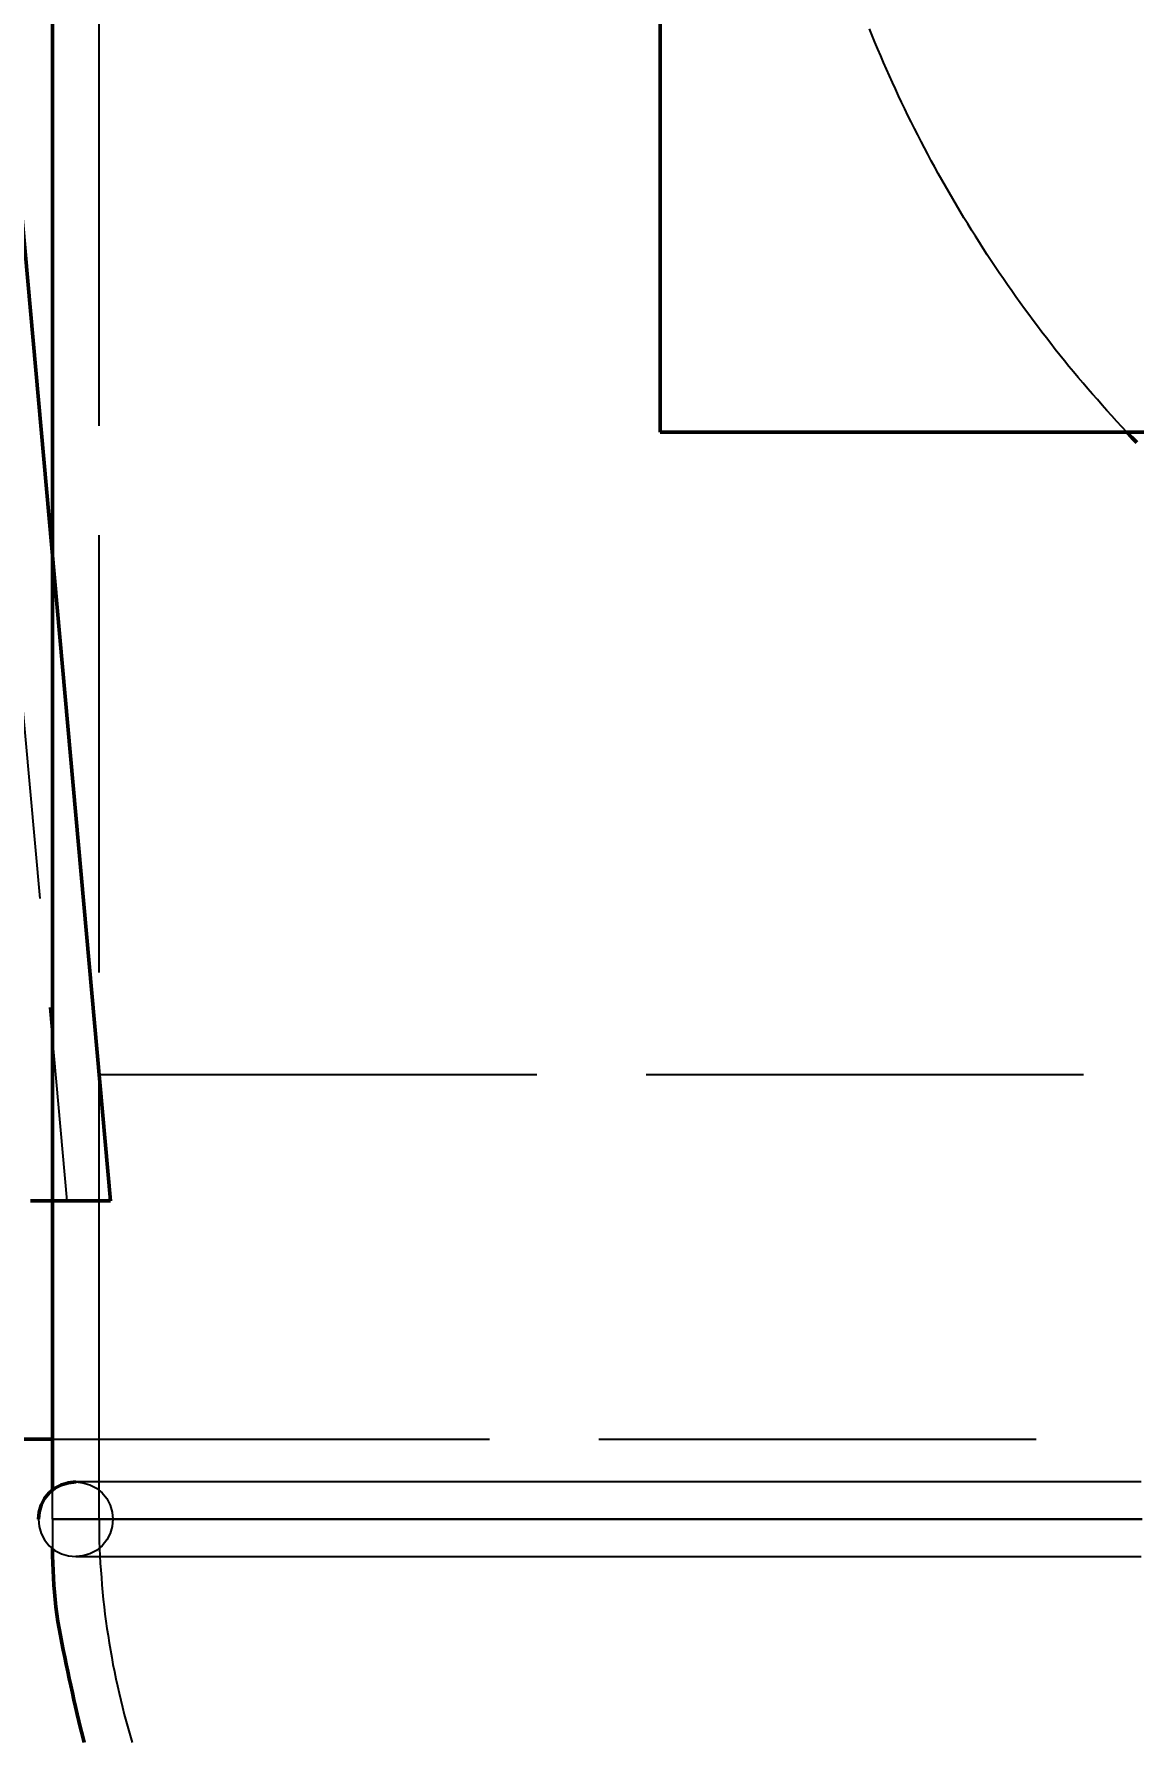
# Model space of a CAD drawing. Header units: millimetres. Extents: x 0 to 420, y 0 to 297.
# Drawn here: x 72.8 to 80.35, y 164.69 to 176.39 of the extents above; entities that cross this region are included whole.
import ezdxf

# ---------------------------------------------------------------- set-up
doc = ezdxf.new("R2010")
doc.units = ezdxf.units.MM
doc.linetypes.add('ISO02-TRAZOS', pattern=[3.75, 3, -0.75])
for name, color, linetype, lineweight in [('01-VISIBLE', 7, 'CONTINUOUS', 50), ('02-OCULTA', 4, 'ISO02-TRAZOS', 25), ('04-COTA', 3, 'CONTINUOUS', 25)]:
    doc.layers.add(name, color=color, linetype=linetype, lineweight=lineweight)
doc.styles.add('ISO3098', font='isocpeur.ttf')
doc.dimstyles.new('FLAMA-ISO', dxfattribs={"dimtxt": 3.5, "dimasz": 3, "dimexe": 2, "dimexo": 1, "dimgap": 1, "dimtad": 1, "dimdec": 1, "dimtxsty": 'ISO3098', "dimcen": 2.5, "dimclrd": 3, "dimclre": 3, "dimclrt": 3, "dimazin": 3, "dimtfac": 1, "dimtmove": 0, "dimatfit": 3, "dimlwd": 25, "dimlwe": 25})

msp = doc.modelspace()

# ---------------------------------------------------------------- linework, layer by layer
at = {"layer": '01-VISIBLE'}
for p, q in [((77.096, 173.657), (77.096, 176.657)), ((72.592, 176.525), (73.325, 168.385)), ((72.925, 166.4), (72.925, 176.525)), ((77.096, 173.657), (96.404, 173.657)), ((70.5, 166.75), (72.925, 166.75))]:
    msp.add_line(p, q, dxfattribs=at)
for points in [[(80.366, 173.585), (80.332, 173.621), (80.297, 173.657)], [(73.325, 168.385), (73.275, 168.385), (73.225, 168.385), (73.175, 168.385), (73.125, 168.385), (73.075, 168.385), (73.025, 168.385), (72.975, 168.385), (72.925, 168.385), (72.875, 168.385), (72.825, 168.385), (72.775, 168.385)], [(73.085, 166.456), (73.035, 166.451), (72.987, 166.437), (72.943, 166.413), (72.904, 166.381), (72.872, 166.342), (72.848, 166.298), (72.834, 166.25), (72.829, 166.2)], [(72.927, 165.999), (72.927, 165.949), (72.929, 165.899), (72.93, 165.849), (72.932, 165.799), (72.935, 165.749), (72.939, 165.699), (72.944, 165.649), (72.949, 165.6), (72.956, 165.55), (72.963, 165.5), (72.972, 165.451), (72.981, 165.402), (72.99, 165.353), (73, 165.304), (73.01, 165.255), (73.02, 165.206), (73.03, 165.157), (73.041, 165.108), (73.051, 165.059), (73.062, 165.01), (73.073, 164.961), (73.084, 164.913), (73.095, 164.864), (73.107, 164.815), (73.119, 164.767), (73.131, 164.718), (73.144, 164.67)]]:
    msp.add_lwpolyline(points, dxfattribs=at)
at = {"layer": '02-OCULTA'}
for p, q in [((73.245, 166.2), (73.245, 206.8)), ((71.225, 188.385), (73.025, 168.385)), ((77.096, 173.657), (77.096, 176.657)), ((77.096, 173.657), (85.75, 173.657)), ((69.5, 169.25), (100.575, 169.25)), ((72.925, 166.75), (100.575, 166.75)), ((72.925, 166.2), (72.925, 166.4))]:
    msp.add_line(p, q, dxfattribs=at)
for points in [[(80.297, 173.657), (80.263, 173.694), (80.229, 173.731), (80.195, 173.768), (80.162, 173.805), (80.129, 173.842), (80.096, 173.88), (80.063, 173.917), (80.03, 173.955), (79.998, 173.993), (79.965, 174.031), (79.933, 174.07), (79.901, 174.108), (79.87, 174.147), (79.839, 174.186), (79.807, 174.225), (79.776, 174.265), (79.746, 174.304), (79.715, 174.344), (79.685, 174.384), (79.655, 174.424), (79.625, 174.464), (79.596, 174.504), (79.566, 174.545), (79.537, 174.585), (79.508, 174.626), (79.48, 174.667), (79.451, 174.708), (79.423, 174.749), (79.395, 174.791), (79.367, 174.833), (79.34, 174.874), (79.313, 174.916), (79.286, 174.958), (79.259, 175.001), (79.232, 175.043), (79.206, 175.086), (79.18, 175.128), (79.154, 175.171), (79.129, 175.214), (79.103, 175.257), (79.078, 175.3), (79.053, 175.344), (79.029, 175.387), (79.004, 175.431), (78.98, 175.475), (78.956, 175.519), (78.933, 175.563), (78.909, 175.607), (78.886, 175.651), (78.863, 175.696), (78.841, 175.741), (78.818, 175.785), (78.796, 175.83), (78.775, 175.875), (78.753, 175.92), (78.732, 175.965), (78.711, 176.011), (78.69, 176.056), (78.669, 176.102), (78.649, 176.148), (78.629, 176.193), (78.609, 176.239), (78.589, 176.285), (78.57, 176.332), (78.551, 176.378), (78.532, 176.424)], [(72.775, 168.385), (72.825, 168.385), (72.875, 168.385), (72.925, 168.385), (72.975, 168.385), (73.025, 168.385), (73.075, 168.385), (73.125, 168.385), (73.175, 168.385), (73.225, 168.385), (73.275, 168.385), (73.325, 168.385)], [(72.775, 168.385), (72.825, 168.385), (72.875, 168.385), (72.925, 168.385), (72.975, 168.385), (73.025, 168.385)], [(73.025, 168.385), (72.975, 168.385), (72.925, 168.385), (72.875, 168.385), (72.825, 168.385), (72.775, 168.385)], [(80.396, 166.456), (80.327, 166.456), (80.259, 166.456), (80.191, 166.456), (80.122, 166.456), (80.054, 166.456), (79.986, 166.456), (79.917, 166.456), (79.849, 166.456), (79.781, 166.456), (79.713, 166.456), (79.644, 166.456), (79.576, 166.456), (79.508, 166.456), (79.439, 166.456), (79.371, 166.456), (79.303, 166.456), (79.234, 166.456), (79.166, 166.456), (79.098, 166.456), (79.029, 166.456), (78.961, 166.456), (78.893, 166.456), (78.824, 166.456), (78.756, 166.456), (78.688, 166.456), (78.619, 166.456), (78.551, 166.456), (78.483, 166.456), (78.414, 166.456), (78.346, 166.456), (78.278, 166.456), (78.209, 166.456), (78.141, 166.456), (78.073, 166.456), (78.004, 166.456), (77.936, 166.456), (77.868, 166.456), (77.799, 166.456), (77.731, 166.456), (77.663, 166.456), (77.594, 166.456), (77.526, 166.456), (77.458, 166.456), (77.389, 166.456), (77.321, 166.456), (77.253, 166.456), (77.184, 166.456), (77.116, 166.456), (77.048, 166.456), (76.98, 166.456), (76.911, 166.456), (76.843, 166.456), (76.775, 166.456), (76.706, 166.456), (76.638, 166.456), (76.57, 166.456), (76.501, 166.456), (76.433, 166.456), (76.365, 166.456), (76.296, 166.456), (76.228, 166.456), (76.16, 166.456), (76.091, 166.456), (76.023, 166.456), (75.955, 166.456), (75.886, 166.456), (75.818, 166.456), (75.75, 166.456), (75.681, 166.456), (75.613, 166.456), (75.545, 166.456), (75.476, 166.456), (75.408, 166.456), (75.34, 166.456), (75.271, 166.456), (75.203, 166.456), (75.135, 166.456), (75.066, 166.456), (74.998, 166.456), (74.93, 166.456), (74.861, 166.456), (74.793, 166.456), (74.725, 166.456), (74.656, 166.456), (74.588, 166.456), (74.52, 166.456), (74.451, 166.456), (74.383, 166.456), (74.315, 166.456), (74.247, 166.456), (74.178, 166.456), (74.11, 166.456), (74.042, 166.456), (73.973, 166.456), (73.905, 166.456), (73.837, 166.456), (73.768, 166.456), (73.7, 166.456), (73.632, 166.456), (73.563, 166.456), (73.495, 166.456), (73.427, 166.456), (73.358, 166.456), (73.29, 166.456), (73.222, 166.456), (73.153, 166.456), (73.085, 166.456)], [(80.396, 166.456), (80.327, 166.456), (80.259, 166.456), (80.191, 166.456), (80.122, 166.456), (80.054, 166.456), (79.986, 166.456), (79.917, 166.456), (79.849, 166.456), (79.781, 166.456), (79.713, 166.456), (79.644, 166.456), (79.576, 166.456), (79.508, 166.456), (79.439, 166.456), (79.371, 166.456), (79.303, 166.456), (79.234, 166.456), (79.166, 166.456), (79.098, 166.456), (79.029, 166.456), (78.961, 166.456), (78.893, 166.456), (78.824, 166.456), (78.756, 166.456), (78.688, 166.456), (78.619, 166.456), (78.551, 166.456), (78.483, 166.456), (78.414, 166.456), (78.346, 166.456), (78.278, 166.456), (78.209, 166.456), (78.141, 166.456), (78.073, 166.456), (78.004, 166.456), (77.936, 166.456), (77.868, 166.456), (77.799, 166.456), (77.731, 166.456), (77.663, 166.456), (77.594, 166.456), (77.526, 166.456), (77.458, 166.456), (77.389, 166.456), (77.321, 166.456), (77.253, 166.456), (77.184, 166.456), (77.116, 166.456), (77.048, 166.456), (76.98, 166.456), (76.911, 166.456), (76.843, 166.456), (76.775, 166.456), (76.706, 166.456), (76.638, 166.456), (76.57, 166.456), (76.501, 166.456), (76.433, 166.456), (76.365, 166.456), (76.296, 166.456), (76.228, 166.456), (76.16, 166.456), (76.091, 166.456), (76.023, 166.456), (75.955, 166.456), (75.886, 166.456), (75.818, 166.456), (75.75, 166.456), (75.681, 166.456), (75.613, 166.456), (75.545, 166.456), (75.476, 166.456), (75.408, 166.456), (75.34, 166.456), (75.271, 166.456), (75.203, 166.456), (75.135, 166.456), (75.066, 166.456), (74.998, 166.456), (74.93, 166.456), (74.861, 166.456), (74.793, 166.456), (74.725, 166.456), (74.656, 166.456), (74.588, 166.456), (74.52, 166.456), (74.451, 166.456), (74.383, 166.456), (74.315, 166.456), (74.247, 166.456), (74.178, 166.456), (74.11, 166.456), (74.042, 166.456), (73.973, 166.456), (73.905, 166.456), (73.837, 166.456), (73.768, 166.456), (73.7, 166.456), (73.632, 166.456), (73.563, 166.456), (73.495, 166.456), (73.427, 166.456), (73.358, 166.456), (73.29, 166.456), (73.222, 166.456), (73.153, 166.456), (73.085, 166.456)], [(73.085, 166.456), (73.135, 166.451), (73.183, 166.437), (73.227, 166.413), (73.266, 166.381), (73.298, 166.342), (73.322, 166.298), (73.336, 166.25), (73.341, 166.2), (73.336, 166.15), (73.322, 166.102), (73.298, 166.058), (73.266, 166.019), (73.227, 165.987), (73.183, 165.963), (73.135, 165.949), (73.085, 165.944)], [(72.829, 166.2), (72.834, 166.15), (72.848, 166.102), (72.872, 166.058), (72.904, 166.019), (72.943, 165.987), (72.987, 165.963), (73.035, 165.949), (73.085, 165.944)], [(80.39, 166.2), (80.321, 166.2), (80.252, 166.2), (80.183, 166.2), (80.114, 166.2), (80.045, 166.2), (79.976, 166.2), (79.907, 166.2), (79.837, 166.2), (79.768, 166.2), (79.699, 166.2), (79.63, 166.2), (79.561, 166.2), (79.492, 166.2), (79.423, 166.2), (79.354, 166.2), (79.284, 166.2), (79.215, 166.2), (79.146, 166.2), (79.077, 166.2), (79.008, 166.2), (78.939, 166.2), (78.87, 166.2), (78.801, 166.2), (78.731, 166.2), (78.662, 166.2), (78.593, 166.2), (78.524, 166.2), (78.455, 166.2), (78.386, 166.2), (78.317, 166.2), (78.248, 166.2), (78.178, 166.2), (78.109, 166.2), (78.04, 166.2), (77.971, 166.2), (77.902, 166.2), (77.833, 166.2), (77.764, 166.2), (77.695, 166.2), (77.625, 166.2), (77.556, 166.2), (77.487, 166.2), (77.418, 166.2), (77.349, 166.2), (77.28, 166.2), (77.211, 166.2), (77.142, 166.2), (77.072, 166.2), (77.003, 166.2), (76.934, 166.2), (76.865, 166.2), (76.796, 166.2), (76.727, 166.2), (76.658, 166.2), (76.589, 166.2), (76.519, 166.2), (76.45, 166.2), (76.381, 166.2), (76.312, 166.2), (76.243, 166.2), (76.174, 166.2), (76.105, 166.2), (76.036, 166.2), (75.966, 166.2), (75.897, 166.2), (75.828, 166.2), (75.759, 166.2), (75.69, 166.2), (75.621, 166.2), (75.552, 166.2), (75.483, 166.2), (75.413, 166.2), (75.344, 166.2), (75.275, 166.2), (75.206, 166.2), (75.137, 166.2), (75.068, 166.2), (74.999, 166.2), (74.93, 166.2), (74.86, 166.2), (74.791, 166.2), (74.722, 166.2), (74.653, 166.2), (74.584, 166.2), (74.515, 166.2), (74.446, 166.2), (74.377, 166.2), (74.307, 166.2), (74.238, 166.2), (74.169, 166.2), (74.1, 166.2), (74.031, 166.2), (73.962, 166.2), (73.893, 166.2), (73.824, 166.2), (73.754, 166.2), (73.685, 166.2), (73.616, 166.2), (73.547, 166.2), (73.478, 166.2), (73.409, 166.2), (73.34, 166.2), (73.271, 166.2), (73.201, 166.2), (73.132, 166.2), (73.063, 166.2), (72.994, 166.2), (72.925, 166.2)], [(72.925, 166.2), (72.994, 166.2), (73.063, 166.2), (73.132, 166.2), (73.201, 166.2), (73.271, 166.2), (73.34, 166.2), (73.409, 166.2), (73.478, 166.2), (73.547, 166.2), (73.616, 166.2), (73.685, 166.2), (73.754, 166.2), (73.824, 166.2), (73.893, 166.2), (73.962, 166.2), (74.031, 166.2), (74.1, 166.2), (74.169, 166.2), (74.238, 166.2), (74.307, 166.2), (74.377, 166.2), (74.446, 166.2), (74.515, 166.2), (74.584, 166.2), (74.653, 166.2), (74.722, 166.2), (74.791, 166.2), (74.86, 166.2), (74.93, 166.2), (74.999, 166.2), (75.068, 166.2), (75.137, 166.2), (75.206, 166.2), (75.275, 166.2), (75.344, 166.2), (75.413, 166.2), (75.483, 166.2), (75.552, 166.2), (75.621, 166.2), (75.69, 166.2), (75.759, 166.2), (75.828, 166.2), (75.897, 166.2), (75.966, 166.2), (76.036, 166.2), (76.105, 166.2), (76.174, 166.2), (76.243, 166.2), (76.312, 166.2), (76.381, 166.2), (76.45, 166.2), (76.519, 166.2), (76.589, 166.2), (76.658, 166.2), (76.727, 166.2), (76.796, 166.2), (76.865, 166.2), (76.934, 166.2), (77.003, 166.2), (77.072, 166.2), (77.142, 166.2), (77.211, 166.2), (77.28, 166.2), (77.349, 166.2), (77.418, 166.2), (77.487, 166.2), (77.556, 166.2), (77.625, 166.2), (77.695, 166.2), (77.764, 166.2), (77.833, 166.2), (77.902, 166.2), (77.971, 166.2), (78.04, 166.2), (78.109, 166.2), (78.178, 166.2), (78.248, 166.2), (78.317, 166.2), (78.386, 166.2), (78.455, 166.2), (78.524, 166.2), (78.593, 166.2), (78.662, 166.2), (78.731, 166.2), (78.801, 166.2), (78.87, 166.2), (78.939, 166.2), (79.008, 166.2), (79.077, 166.2), (79.146, 166.2), (79.215, 166.2), (79.284, 166.2), (79.354, 166.2), (79.423, 166.2), (79.492, 166.2), (79.561, 166.2), (79.63, 166.2), (79.699, 166.2), (79.768, 166.2), (79.837, 166.2), (79.907, 166.2), (79.976, 166.2), (80.045, 166.2), (80.114, 166.2), (80.183, 166.2), (80.252, 166.2), (80.321, 166.2), (80.39, 166.2)], [(80.39, 166.2), (80.321, 166.2), (80.252, 166.2), (80.183, 166.2), (80.114, 166.2), (80.045, 166.2), (79.976, 166.2), (79.907, 166.2), (79.837, 166.2), (79.768, 166.2), (79.699, 166.2), (79.63, 166.2), (79.561, 166.2), (79.492, 166.2), (79.423, 166.2), (79.354, 166.2), (79.284, 166.2), (79.215, 166.2), (79.146, 166.2), (79.077, 166.2), (79.008, 166.2), (78.939, 166.2), (78.87, 166.2), (78.801, 166.2), (78.731, 166.2), (78.662, 166.2), (78.593, 166.2), (78.524, 166.2), (78.455, 166.2), (78.386, 166.2), (78.317, 166.2), (78.248, 166.2), (78.178, 166.2), (78.109, 166.2), (78.04, 166.2), (77.971, 166.2), (77.902, 166.2), (77.833, 166.2), (77.764, 166.2), (77.695, 166.2), (77.625, 166.2), (77.556, 166.2), (77.487, 166.2), (77.418, 166.2), (77.349, 166.2), (77.28, 166.2), (77.211, 166.2), (77.142, 166.2), (77.072, 166.2), (77.003, 166.2), (76.934, 166.2), (76.865, 166.2), (76.796, 166.2), (76.727, 166.2), (76.658, 166.2), (76.589, 166.2), (76.519, 166.2), (76.45, 166.2), (76.381, 166.2), (76.312, 166.2), (76.243, 166.2), (76.174, 166.2), (76.105, 166.2), (76.036, 166.2), (75.966, 166.2), (75.897, 166.2), (75.828, 166.2), (75.759, 166.2), (75.69, 166.2), (75.621, 166.2), (75.552, 166.2), (75.483, 166.2), (75.413, 166.2), (75.344, 166.2), (75.275, 166.2), (75.206, 166.2), (75.137, 166.2), (75.068, 166.2), (74.999, 166.2), (74.93, 166.2), (74.86, 166.2), (74.791, 166.2), (74.722, 166.2), (74.653, 166.2), (74.584, 166.2), (74.515, 166.2), (74.446, 166.2), (74.377, 166.2), (74.307, 166.2), (74.238, 166.2), (74.169, 166.2), (74.1, 166.2), (74.031, 166.2), (73.962, 166.2), (73.893, 166.2), (73.824, 166.2), (73.754, 166.2), (73.685, 166.2), (73.616, 166.2), (73.547, 166.2), (73.478, 166.2), (73.409, 166.2), (73.34, 166.2), (73.271, 166.2), (73.201, 166.2), (73.132, 166.2), (73.063, 166.2), (72.994, 166.2), (72.925, 166.2)], [(72.925, 166.2), (72.994, 166.2), (73.063, 166.2), (73.132, 166.2), (73.201, 166.2), (73.271, 166.2), (73.34, 166.2), (73.409, 166.2), (73.478, 166.2), (73.547, 166.2), (73.616, 166.2), (73.685, 166.2), (73.754, 166.2), (73.824, 166.2), (73.893, 166.2), (73.962, 166.2), (74.031, 166.2), (74.1, 166.2), (74.169, 166.2), (74.238, 166.2), (74.307, 166.2), (74.377, 166.2), (74.446, 166.2), (74.515, 166.2), (74.584, 166.2), (74.653, 166.2), (74.722, 166.2), (74.791, 166.2), (74.86, 166.2), (74.93, 166.2), (74.999, 166.2), (75.068, 166.2), (75.137, 166.2), (75.206, 166.2), (75.275, 166.2), (75.344, 166.2), (75.413, 166.2), (75.483, 166.2), (75.552, 166.2), (75.621, 166.2), (75.69, 166.2), (75.759, 166.2), (75.828, 166.2), (75.897, 166.2), (75.966, 166.2), (76.036, 166.2), (76.105, 166.2), (76.174, 166.2), (76.243, 166.2), (76.312, 166.2), (76.381, 166.2), (76.45, 166.2), (76.519, 166.2), (76.589, 166.2), (76.658, 166.2), (76.727, 166.2), (76.796, 166.2), (76.865, 166.2), (76.934, 166.2), (77.003, 166.2), (77.072, 166.2), (77.142, 166.2), (77.211, 166.2), (77.28, 166.2), (77.349, 166.2), (77.418, 166.2), (77.487, 166.2), (77.556, 166.2), (77.625, 166.2), (77.695, 166.2), (77.764, 166.2), (77.833, 166.2), (77.902, 166.2), (77.971, 166.2), (78.04, 166.2), (78.109, 166.2), (78.178, 166.2), (78.248, 166.2), (78.317, 166.2), (78.386, 166.2), (78.455, 166.2), (78.524, 166.2), (78.593, 166.2), (78.662, 166.2), (78.731, 166.2), (78.801, 166.2), (78.87, 166.2), (78.939, 166.2), (79.008, 166.2), (79.077, 166.2), (79.146, 166.2), (79.215, 166.2), (79.284, 166.2), (79.354, 166.2), (79.423, 166.2), (79.492, 166.2), (79.561, 166.2), (79.63, 166.2), (79.699, 166.2), (79.768, 166.2), (79.837, 166.2), (79.907, 166.2), (79.976, 166.2), (80.045, 166.2), (80.114, 166.2), (80.183, 166.2), (80.252, 166.2), (80.321, 166.2), (80.39, 166.2)], [(72.925, 166.2), (72.925, 166.166), (72.926, 166.133), (72.926, 166.099), (72.926, 166.066), (72.926, 166.032), (72.927, 165.999)], [(80.403, 166.2), (80.335, 166.2), (80.268, 166.2), (80.2, 166.2), (80.133, 166.2), (80.065, 166.2), (79.998, 166.2), (79.93, 166.2), (79.862, 166.2), (79.795, 166.2), (79.727, 166.2), (79.66, 166.2), (79.592, 166.2), (79.525, 166.2), (79.457, 166.2), (79.39, 166.2), (79.322, 166.2), (79.255, 166.2), (79.187, 166.2), (79.12, 166.2), (79.052, 166.2), (78.985, 166.2), (78.917, 166.2), (78.85, 166.2), (78.782, 166.2), (78.715, 166.2), (78.647, 166.2), (78.579, 166.2), (78.512, 166.2), (78.444, 166.2), (78.377, 166.2), (78.309, 166.2), (78.242, 166.2), (78.174, 166.2), (78.107, 166.2), (78.039, 166.2), (77.972, 166.2), (77.904, 166.2), (77.837, 166.2), (77.769, 166.2), (77.702, 166.2), (77.634, 166.2), (77.567, 166.2), (77.499, 166.2), (77.432, 166.2), (77.364, 166.2), (77.296, 166.2), (77.229, 166.2), (77.161, 166.2), (77.094, 166.2), (77.026, 166.2), (76.959, 166.2), (76.891, 166.2), (76.824, 166.2), (76.756, 166.2), (76.689, 166.2), (76.621, 166.2), (76.554, 166.2), (76.486, 166.2), (76.419, 166.2), (76.351, 166.2), (76.284, 166.2), (76.216, 166.2), (76.149, 166.2), (76.081, 166.2), (76.014, 166.2), (75.946, 166.2), (75.878, 166.2), (75.811, 166.2), (75.743, 166.2), (75.676, 166.2), (75.608, 166.2), (75.541, 166.2), (75.473, 166.2), (75.406, 166.2), (75.338, 166.2), (75.271, 166.2), (75.203, 166.2), (75.136, 166.2), (75.068, 166.2), (75.001, 166.2), (74.933, 166.2), (74.866, 166.2), (74.798, 166.2), (74.731, 166.2), (74.663, 166.2), (74.596, 166.2), (74.528, 166.2), (74.46, 166.2), (74.393, 166.2), (74.325, 166.2), (74.258, 166.2), (74.19, 166.2), (74.123, 166.2), (74.055, 166.2), (73.988, 166.2), (73.92, 166.2), (73.853, 166.2), (73.785, 166.2), (73.718, 166.2), (73.65, 166.2), (73.583, 166.2), (73.515, 166.2), (73.448, 166.2), (73.38, 166.2), (73.313, 166.2), (73.245, 166.2)], [(73.245, 166.2), (73.313, 166.2), (73.38, 166.2), (73.448, 166.2), (73.515, 166.2), (73.583, 166.2), (73.65, 166.2), (73.718, 166.2), (73.785, 166.2), (73.853, 166.2), (73.92, 166.2), (73.988, 166.2), (74.055, 166.2), (74.123, 166.2), (74.19, 166.2), (74.258, 166.2), (74.325, 166.2), (74.393, 166.2), (74.46, 166.2), (74.528, 166.2), (74.596, 166.2), (74.663, 166.2), (74.731, 166.2), (74.798, 166.2), (74.866, 166.2), (74.933, 166.2), (75.001, 166.2), (75.068, 166.2), (75.136, 166.2), (75.203, 166.2), (75.271, 166.2), (75.338, 166.2), (75.406, 166.2), (75.473, 166.2), (75.541, 166.2), (75.608, 166.2), (75.676, 166.2), (75.743, 166.2), (75.811, 166.2), (75.878, 166.2), (75.946, 166.2), (76.014, 166.2), (76.081, 166.2), (76.149, 166.2), (76.216, 166.2), (76.284, 166.2), (76.351, 166.2), (76.419, 166.2), (76.486, 166.2), (76.554, 166.2), (76.621, 166.2), (76.689, 166.2), (76.756, 166.2), (76.824, 166.2), (76.891, 166.2), (76.959, 166.2), (77.026, 166.2), (77.094, 166.2), (77.161, 166.2), (77.229, 166.2), (77.296, 166.2), (77.364, 166.2), (77.432, 166.2), (77.499, 166.2), (77.567, 166.2), (77.634, 166.2), (77.702, 166.2), (77.769, 166.2), (77.837, 166.2), (77.904, 166.2), (77.972, 166.2), (78.039, 166.2), (78.107, 166.2), (78.174, 166.2), (78.242, 166.2), (78.309, 166.2), (78.377, 166.2), (78.444, 166.2), (78.512, 166.2), (78.579, 166.2), (78.647, 166.2), (78.715, 166.2), (78.782, 166.2), (78.85, 166.2), (78.917, 166.2), (78.985, 166.2), (79.052, 166.2), (79.12, 166.2), (79.187, 166.2), (79.255, 166.2), (79.322, 166.2), (79.39, 166.2), (79.457, 166.2), (79.525, 166.2), (79.592, 166.2), (79.66, 166.2), (79.727, 166.2), (79.795, 166.2), (79.862, 166.2), (79.93, 166.2), (79.998, 166.2), (80.065, 166.2), (80.133, 166.2), (80.2, 166.2), (80.268, 166.2), (80.335, 166.2), (80.403, 166.2)], [(80.403, 166.2), (80.335, 166.2), (80.268, 166.2), (80.2, 166.2), (80.133, 166.2), (80.065, 166.2), (79.998, 166.2), (79.93, 166.2), (79.862, 166.2), (79.795, 166.2), (79.727, 166.2), (79.66, 166.2), (79.592, 166.2), (79.525, 166.2), (79.457, 166.2), (79.39, 166.2), (79.322, 166.2), (79.255, 166.2), (79.187, 166.2), (79.12, 166.2), (79.052, 166.2), (78.985, 166.2), (78.917, 166.2), (78.85, 166.2), (78.782, 166.2), (78.715, 166.2), (78.647, 166.2), (78.579, 166.2), (78.512, 166.2), (78.444, 166.2), (78.377, 166.2), (78.309, 166.2), (78.242, 166.2), (78.174, 166.2), (78.107, 166.2), (78.039, 166.2), (77.972, 166.2), (77.904, 166.2), (77.837, 166.2), (77.769, 166.2), (77.702, 166.2), (77.634, 166.2), (77.567, 166.2), (77.499, 166.2), (77.432, 166.2), (77.364, 166.2), (77.296, 166.2), (77.229, 166.2), (77.161, 166.2), (77.094, 166.2), (77.026, 166.2), (76.959, 166.2), (76.891, 166.2), (76.824, 166.2), (76.756, 166.2), (76.689, 166.2), (76.621, 166.2), (76.554, 166.2), (76.486, 166.2), (76.419, 166.2), (76.351, 166.2), (76.284, 166.2), (76.216, 166.2), (76.149, 166.2), (76.081, 166.2), (76.014, 166.2), (75.946, 166.2), (75.878, 166.2), (75.811, 166.2), (75.743, 166.2), (75.676, 166.2), (75.608, 166.2), (75.541, 166.2), (75.473, 166.2), (75.406, 166.2), (75.338, 166.2), (75.271, 166.2), (75.203, 166.2), (75.136, 166.2), (75.068, 166.2), (75.001, 166.2), (74.933, 166.2), (74.866, 166.2), (74.798, 166.2), (74.731, 166.2), (74.663, 166.2), (74.596, 166.2), (74.528, 166.2), (74.46, 166.2), (74.393, 166.2), (74.325, 166.2), (74.258, 166.2), (74.19, 166.2), (74.123, 166.2), (74.055, 166.2), (73.988, 166.2), (73.92, 166.2), (73.853, 166.2), (73.785, 166.2), (73.718, 166.2), (73.65, 166.2), (73.583, 166.2), (73.515, 166.2), (73.448, 166.2), (73.38, 166.2), (73.313, 166.2), (73.245, 166.2)], [(73.245, 166.2), (73.313, 166.2), (73.38, 166.2), (73.448, 166.2), (73.515, 166.2), (73.583, 166.2), (73.65, 166.2), (73.718, 166.2), (73.785, 166.2), (73.853, 166.2), (73.92, 166.2), (73.988, 166.2), (74.055, 166.2), (74.123, 166.2), (74.19, 166.2), (74.258, 166.2), (74.325, 166.2), (74.393, 166.2), (74.46, 166.2), (74.528, 166.2), (74.596, 166.2), (74.663, 166.2), (74.731, 166.2), (74.798, 166.2), (74.866, 166.2), (74.933, 166.2), (75.001, 166.2), (75.068, 166.2), (75.136, 166.2), (75.203, 166.2), (75.271, 166.2), (75.338, 166.2), (75.406, 166.2), (75.473, 166.2), (75.541, 166.2), (75.608, 166.2), (75.676, 166.2), (75.743, 166.2), (75.811, 166.2), (75.878, 166.2), (75.946, 166.2), (76.014, 166.2), (76.081, 166.2), (76.149, 166.2), (76.216, 166.2), (76.284, 166.2), (76.351, 166.2), (76.419, 166.2), (76.486, 166.2), (76.554, 166.2), (76.621, 166.2), (76.689, 166.2), (76.756, 166.2), (76.824, 166.2), (76.891, 166.2), (76.959, 166.2), (77.026, 166.2), (77.094, 166.2), (77.161, 166.2), (77.229, 166.2), (77.296, 166.2), (77.364, 166.2), (77.432, 166.2), (77.499, 166.2), (77.567, 166.2), (77.634, 166.2), (77.702, 166.2), (77.769, 166.2), (77.837, 166.2), (77.904, 166.2), (77.972, 166.2), (78.039, 166.2), (78.107, 166.2), (78.174, 166.2), (78.242, 166.2), (78.309, 166.2), (78.377, 166.2), (78.444, 166.2), (78.512, 166.2), (78.579, 166.2), (78.647, 166.2), (78.715, 166.2), (78.782, 166.2), (78.85, 166.2), (78.917, 166.2), (78.985, 166.2), (79.052, 166.2), (79.12, 166.2), (79.187, 166.2), (79.255, 166.2), (79.322, 166.2), (79.39, 166.2), (79.457, 166.2), (79.525, 166.2), (79.592, 166.2), (79.66, 166.2), (79.727, 166.2), (79.795, 166.2), (79.862, 166.2), (79.93, 166.2), (79.998, 166.2), (80.065, 166.2), (80.133, 166.2), (80.2, 166.2), (80.268, 166.2), (80.335, 166.2), (80.403, 166.2)], [(73.245, 166.2), (73.245, 166.15), (73.246, 166.1), (73.247, 166.05), (73.249, 166), (73.251, 165.95), (73.254, 165.9), (73.257, 165.85), (73.261, 165.8), (73.265, 165.75), (73.269, 165.7), (73.274, 165.65), (73.28, 165.6), (73.286, 165.55), (73.292, 165.501), (73.299, 165.451), (73.307, 165.402), (73.314, 165.352), (73.323, 165.303), (73.332, 165.253), (73.341, 165.204), (73.351, 165.155), (73.361, 165.106), (73.371, 165.057), (73.383, 165.008), (73.394, 164.959), (73.406, 164.911), (73.418, 164.862), (73.431, 164.814), (73.445, 164.765), (73.458, 164.717), (73.472, 164.669)], [(73.085, 165.944), (73.153, 165.944), (73.222, 165.944), (73.29, 165.944), (73.358, 165.944), (73.427, 165.944), (73.495, 165.944), (73.563, 165.944), (73.632, 165.944), (73.7, 165.944), (73.768, 165.944), (73.837, 165.944), (73.905, 165.944), (73.973, 165.944), (74.042, 165.944), (74.11, 165.944), (74.178, 165.944), (74.247, 165.944), (74.315, 165.944), (74.383, 165.944), (74.451, 165.944), (74.52, 165.944), (74.588, 165.944), (74.656, 165.944), (74.725, 165.944), (74.793, 165.944), (74.861, 165.944), (74.93, 165.944), (74.998, 165.944), (75.066, 165.944), (75.135, 165.944), (75.203, 165.944), (75.271, 165.944), (75.34, 165.944), (75.408, 165.944), (75.476, 165.944), (75.545, 165.944), (75.613, 165.944), (75.681, 165.944), (75.75, 165.944), (75.818, 165.944), (75.886, 165.944), (75.955, 165.944), (76.023, 165.944), (76.091, 165.944), (76.16, 165.944), (76.228, 165.944), (76.296, 165.944), (76.365, 165.944), (76.433, 165.944), (76.501, 165.944), (76.57, 165.944), (76.638, 165.944), (76.706, 165.944), (76.775, 165.944), (76.843, 165.944), (76.911, 165.944), (76.98, 165.944), (77.048, 165.944), (77.116, 165.944), (77.184, 165.944), (77.253, 165.944), (77.321, 165.944), (77.389, 165.944), (77.458, 165.944), (77.526, 165.944), (77.594, 165.944), (77.663, 165.944), (77.731, 165.944), (77.799, 165.944), (77.868, 165.944), (77.936, 165.944), (78.004, 165.944), (78.073, 165.944), (78.141, 165.944), (78.209, 165.944), (78.278, 165.944), (78.346, 165.944), (78.414, 165.944), (78.483, 165.944), (78.551, 165.944), (78.619, 165.944), (78.688, 165.944), (78.756, 165.944), (78.824, 165.944), (78.893, 165.944), (78.961, 165.944), (79.029, 165.944), (79.098, 165.944), (79.166, 165.944), (79.234, 165.944), (79.303, 165.944), (79.371, 165.944), (79.439, 165.944), (79.508, 165.944), (79.576, 165.944), (79.644, 165.944), (79.713, 165.944), (79.781, 165.944), (79.849, 165.944), (79.917, 165.944), (79.986, 165.944), (80.054, 165.944), (80.122, 165.944), (80.191, 165.944), (80.259, 165.944), (80.327, 165.944), (80.396, 165.944)], [(73.085, 165.944), (73.153, 165.944), (73.222, 165.944), (73.29, 165.944), (73.358, 165.944), (73.427, 165.944), (73.495, 165.944), (73.563, 165.944), (73.632, 165.944), (73.7, 165.944), (73.768, 165.944), (73.837, 165.944), (73.905, 165.944), (73.973, 165.944), (74.041, 165.944), (74.11, 165.944), (74.178, 165.944), (74.246, 165.944), (74.315, 165.944), (74.383, 165.944), (74.451, 165.944), (74.52, 165.944), (74.588, 165.944), (74.656, 165.944), (74.725, 165.944), (74.793, 165.944), (74.861, 165.944), (74.93, 165.944), (74.998, 165.944), (75.066, 165.944), (75.135, 165.944), (75.203, 165.944), (75.271, 165.944), (75.34, 165.944), (75.408, 165.944), (75.476, 165.944), (75.545, 165.944), (75.613, 165.944), (75.681, 165.944), (75.75, 165.944), (75.818, 165.944), (75.886, 165.944), (75.955, 165.944), (76.023, 165.944), (76.091, 165.944), (76.16, 165.944), (76.228, 165.944), (76.296, 165.944), (76.365, 165.944), (76.433, 165.944), (76.501, 165.944), (76.57, 165.944), (76.638, 165.944), (76.706, 165.944), (76.775, 165.944), (76.843, 165.944), (76.911, 165.944), (76.98, 165.944), (77.048, 165.944), (77.116, 165.944), (77.184, 165.944), (77.253, 165.944), (77.321, 165.944), (77.389, 165.944), (77.458, 165.944), (77.526, 165.944), (77.594, 165.944), (77.663, 165.944), (77.731, 165.944), (77.799, 165.944), (77.868, 165.944), (77.936, 165.944), (78.004, 165.944), (78.073, 165.944), (78.141, 165.944), (78.209, 165.944), (78.278, 165.944), (78.346, 165.944), (78.414, 165.944), (78.483, 165.944), (78.551, 165.944), (78.619, 165.944), (78.688, 165.944), (78.756, 165.944), (78.824, 165.944), (78.893, 165.944), (78.961, 165.944), (79.029, 165.944), (79.098, 165.944), (79.166, 165.944), (79.234, 165.944), (79.303, 165.944), (79.371, 165.944), (79.439, 165.944), (79.508, 165.944), (79.576, 165.944), (79.644, 165.944), (79.713, 165.944), (79.781, 165.944), (79.849, 165.944), (79.917, 165.944), (79.986, 165.944), (80.054, 165.944), (80.122, 165.944), (80.191, 165.944), (80.259, 165.944), (80.327, 165.944), (80.396, 165.944)]]:
    msp.add_lwpolyline(points, dxfattribs=at)

# ---------------------------------------------------------------- dimensions: what is measured, and where the dimension line sits
at = {"layer": '04-COTA'}
msp.add_linear_dim(base=(53, 153), p1=(72.925, 153), p2=(83.75, 218.93), angle=90, dimstyle='FLAMA-ISO', override={"dimlfac": 10}, dxfattribs=at).render()

doc.saveas('drawing.dxf')
